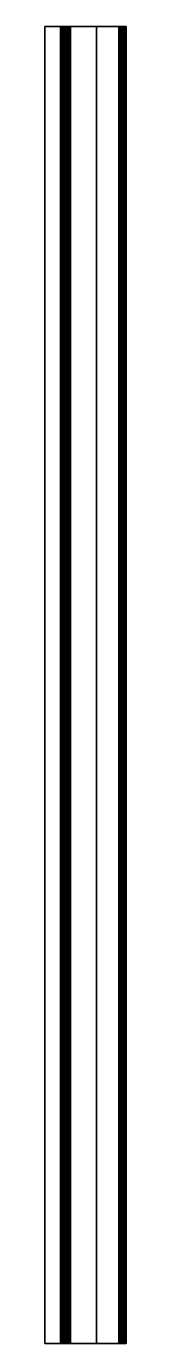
# Model space of a CAD drawing. Header units: inches. Extents: x 0 to 288, y -384 to 0.
# Drawn here: x 263.8 to 287.5, y -384 to 0 of the extents above.
import ezdxf

# ---------------------------------------------------------------- set-up
doc = ezdxf.new("R2010")
doc.units = ezdxf.units.IN
doc.header["$MEASUREMENT"] = 0
doc.layers.add('ACESSORIOS', color=252, linetype='CONTINUOUS')

msp = doc.modelspace()

# ---------------------------------------------------------------- linework, layer by layer
at = {"layer": 'ACESSORIOS'}
for points in [[(268.35, 0, -17.8), (268.35, 0, -19.29), (263.75, 0, -19.29), (263.75, 0, -17.8)], [(263.75, 0, -19.29), (263.75, 0, -17.8), (263.75, -384, -17.8), (263.75, -384, -19.29)], [(263.75, -384, -19.29), (268.35, -384, -19.29), (268.35, 0, -19.29), (263.75, 0, -19.29)], [(263.75, -384, -17.8), (268.35, -384, -17.8), (268.35, 0, -17.8), (263.75, 0, -17.8)], [(270.54, 0, -2.19), (269.05, 0, -2.19), (269.05, 0, -17.1), (270.54, 0, -17.1)], [(269.05, -384, -17.1), (269.05, -384, -2.19), (269.05, 0, -2.19), (269.05, 0, -17.1)], [(270.54, -384, -17.1), (270.54, -384, -2.19), (270.54, 0, -2.19), (270.54, 0, -17.1)], [(271.24, 0, -1.49), (285.32, 0, -1.48), (285.32, 0), (271.24, 0)], [(285.32, 0, -1.48), (271.24, 0, -1.49), (271.24, -384, -1.49), (285.32, -384, -1.48)], [(285.32, 0), (271.24, 0), (271.24, -384), (285.32, -384)], [(278.8, 0, -17.6), (285.32, 0, -17.6), (285.32, 0, -16.12), (278.8, 0, -16.11)], [(278.8, 0, -17.6), (278.8, 0, -16.11), (278.8, -384, -16.11), (278.8, -384, -17.6)], [(278.8, 0, -16.11), (285.32, 0, -16.12), (285.32, -384, -16.12), (278.8, -384, -16.11)], [(278.8, 0, -17.6), (285.32, 0, -17.6), (285.32, -384, -17.6), (278.8, -384, -17.6)], [(286.02, 0, -15.42), (287.5, 0, -15.42), (287.5, 0, -2.18), (286.02, 0, -2.18)], [(286.02, -384, -15.42), (286.02, -384, -2.18), (286.02, 0, -2.18), (286.02, 0, -15.42)], [(287.5, -384, -15.42), (287.5, -384, -2.18), (287.5, 0, -2.18), (287.5, 0, -15.42)], [(268.35, -384, -17.8), (268.35, -384, -19.29), (263.75, -384, -19.29), (263.75, -384, -17.8)], [(270.54, -384, -2.19), (269.05, -384, -2.19), (269.05, -384, -17.1), (270.54, -384, -17.1)], [(271.24, -384, -1.49), (285.32, -384, -1.48), (285.32, -384), (271.24, -384)], [(278.8, -384, -17.6), (285.32, -384, -17.6), (285.32, -384, -16.12), (278.8, -384, -16.11)], [(286.02, -384, -15.42), (287.5, -384, -15.42), (287.5, -384, -2.18), (286.02, -384, -2.18)]]:
    msp.add_3dface(points, dxfattribs=at)

# ---------------------------------------------------------------- meshes
mesh = msp.add_polymesh((2, 7), dxfattribs=at)
for k, corner in enumerate([(268.35, 0, -19.29), (268.92, 0, -19.21), (269.44, 0, -18.99), (269.9, 0, -18.65), (270.24, 0, -18.19), (270.46, 0, -17.67), (270.54, 0, -17.1), (268.35, 0, -17.8), (268.53, 0, -17.78), (268.7, 0, -17.71), (268.84, 0, -17.59), (268.96, 0, -17.45), (269.03, 0, -17.28), (269.05, 0, -17.1)]):
    mesh.set_mesh_vertex(divmod(k, 7), corner)
mesh = msp.add_polymesh((2, 7), dxfattribs=at)
for k, corner in enumerate([(268.35, 0, -19.29), (268.92, 0, -19.21), (269.44, 0, -18.99), (269.9, 0, -18.65), (270.24, 0, -18.19), (270.46, 0, -17.67), (270.54, 0, -17.1), (268.35, -384, -19.29), (268.92, -384, -19.21), (269.44, -384, -18.99), (269.9, -384, -18.65), (270.24, -384, -18.19), (270.46, -384, -17.67), (270.54, -384, -17.1)]):
    mesh.set_mesh_vertex(divmod(k, 7), corner)
mesh = msp.add_polymesh((2, 7), dxfattribs=at)
for k, corner in enumerate([(268.35, -384, -17.8), (268.53, -384, -17.78), (268.7, -384, -17.71), (268.84, -384, -17.59), (268.96, -384, -17.45), (269.03, -384, -17.28), (269.05, -384, -17.1), (268.35, 0, -17.8), (268.53, 0, -17.78), (268.7, 0, -17.71), (268.84, 0, -17.59), (268.96, 0, -17.45), (269.03, 0, -17.28), (269.05, 0, -17.1)]):
    mesh.set_mesh_vertex(divmod(k, 7), corner)
mesh = msp.add_polymesh((2, 7), dxfattribs=at)
for k, corner in enumerate([(271.24, 0, -1.49), (271.05, 0, -1.51), (270.89, 0, -1.58), (270.74, 0, -1.69), (270.63, 0, -1.84), (270.56, 0, -2), (270.54, 0, -2.19), (271.24, 0), (270.67, 0, -0.07), (270.14, 0, -0.29), (269.69, 0, -0.64), (269.34, 0, -1.09), (269.12, 0, -1.62), (269.05, 0, -2.19)]):
    mesh.set_mesh_vertex(divmod(k, 7), corner)
mesh = msp.add_polymesh((2, 7), dxfattribs=at)
for k, corner in enumerate([(271.24, -384), (270.67, -384, -0.07), (270.14, -384, -0.29), (269.69, -384, -0.64), (269.34, -384, -1.09), (269.12, -384, -1.62), (269.05, -384, -2.19), (271.24, 0), (270.67, 0, -0.07), (270.14, 0, -0.29), (269.69, 0, -0.64), (269.34, 0, -1.09), (269.12, 0, -1.62), (269.05, 0, -2.19)]):
    mesh.set_mesh_vertex(divmod(k, 7), corner)
mesh = msp.add_polymesh((2, 7), dxfattribs=at)
for k, corner in enumerate([(271.24, 0, -1.49), (271.05, 0, -1.51), (270.89, 0, -1.58), (270.74, 0, -1.69), (270.63, 0, -1.84), (270.56, 0, -2), (270.54, 0, -2.19), (271.24, -384, -1.49), (271.05, -384, -1.51), (270.89, -384, -1.58), (270.74, -384, -1.69), (270.63, -384, -1.84), (270.56, -384, -2), (270.54, -384, -2.19)]):
    mesh.set_mesh_vertex(divmod(k, 7), corner)
mesh = msp.add_polymesh((2, 7), dxfattribs=at)
for k, corner in enumerate([(286.02, 0, -2.18), (285.99, 0, -2), (285.92, 0, -1.84), (285.81, 0, -1.69), (285.67, 0, -1.58), (285.5, 0, -1.51), (285.32, 0, -1.48), (287.5, 0, -2.18), (287.43, 0, -1.62), (287.21, 0, -1.09), (286.86, 0, -0.64), (286.41, 0, -0.29), (285.88, 0, -0.07), (285.32, 0)]):
    mesh.set_mesh_vertex(divmod(k, 7), corner)
mesh = msp.add_polymesh((2, 7), dxfattribs=at)
for k, corner in enumerate([(286.02, 0, -15.42), (285.99, 0, -15.6), (285.92, 0, -15.77), (285.81, 0, -15.91), (285.67, 0, -16.02), (285.5, 0, -16.09), (285.32, 0, -16.12), (287.5, 0, -15.42), (287.43, 0, -15.98), (287.21, 0, -16.51), (286.86, 0, -16.96), (286.41, 0, -17.31), (285.88, 0, -17.53), (285.32, 0, -17.6)]):
    mesh.set_mesh_vertex(divmod(k, 7), corner)
mesh = msp.add_polymesh((2, 7), dxfattribs=at)
for k, corner in enumerate([(285.32, 0, -17.6), (285.88, 0, -17.53), (286.41, 0, -17.31), (286.86, 0, -16.96), (287.21, 0, -16.51), (287.43, 0, -15.98), (287.5, 0, -15.42), (285.32, -384, -17.6), (285.88, -384, -17.53), (286.41, -384, -17.31), (286.86, -384, -16.96), (287.21, -384, -16.51), (287.43, -384, -15.98), (287.5, -384, -15.42)]):
    mesh.set_mesh_vertex(divmod(k, 7), corner)
mesh = msp.add_polymesh((2, 7), dxfattribs=at)
for k, corner in enumerate([(285.32, -384, -16.12), (285.5, -384, -16.09), (285.67, -384, -16.02), (285.81, -384, -15.91), (285.92, -384, -15.77), (285.99, -384, -15.6), (286.02, -384, -15.42), (285.32, 0, -16.12), (285.5, 0, -16.09), (285.67, 0, -16.02), (285.81, 0, -15.91), (285.92, 0, -15.77), (285.99, 0, -15.6), (286.02, 0, -15.42)]):
    mesh.set_mesh_vertex(divmod(k, 7), corner)
mesh = msp.add_polymesh((2, 7), dxfattribs=at)
for k, corner in enumerate([(286.02, 0, -2.18), (285.99, 0, -2), (285.92, 0, -1.84), (285.81, 0, -1.69), (285.67, 0, -1.58), (285.5, 0, -1.51), (285.32, 0, -1.48), (286.02, -384, -2.18), (285.99, -384, -2), (285.92, -384, -1.84), (285.81, -384, -1.69), (285.67, -384, -1.58), (285.5, -384, -1.51), (285.32, -384, -1.48)]):
    mesh.set_mesh_vertex(divmod(k, 7), corner)
mesh = msp.add_polymesh((2, 7), dxfattribs=at)
for k, corner in enumerate([(287.5, -384, -2.18), (287.43, -384, -1.62), (287.21, -384, -1.09), (286.86, -384, -0.64), (286.41, -384, -0.29), (285.88, -384, -0.07), (285.32, -384), (287.5, 0, -2.18), (287.43, 0, -1.62), (287.21, 0, -1.09), (286.86, 0, -0.64), (286.41, 0, -0.29), (285.88, 0, -0.07), (285.32, 0)]):
    mesh.set_mesh_vertex(divmod(k, 7), corner)
mesh = msp.add_polymesh((2, 7), dxfattribs=at)
for k, corner in enumerate([(268.35, -384, -19.29), (268.92, -384, -19.21), (269.44, -384, -18.99), (269.9, -384, -18.65), (270.24, -384, -18.19), (270.46, -384, -17.67), (270.54, -384, -17.1), (268.35, -384, -17.8), (268.53, -384, -17.78), (268.7, -384, -17.71), (268.84, -384, -17.59), (268.96, -384, -17.45), (269.03, -384, -17.28), (269.05, -384, -17.1)]):
    mesh.set_mesh_vertex(divmod(k, 7), corner)
mesh = msp.add_polymesh((2, 7), dxfattribs=at)
for k, corner in enumerate([(271.24, -384, -1.49), (271.05, -384, -1.51), (270.89, -384, -1.58), (270.74, -384, -1.69), (270.63, -384, -1.84), (270.56, -384, -2), (270.54, -384, -2.19), (271.24, -384), (270.67, -384, -0.07), (270.14, -384, -0.29), (269.69, -384, -0.64), (269.34, -384, -1.09), (269.12, -384, -1.62), (269.05, -384, -2.19)]):
    mesh.set_mesh_vertex(divmod(k, 7), corner)
mesh = msp.add_polymesh((2, 7), dxfattribs=at)
for k, corner in enumerate([(286.02, -384, -2.18), (285.99, -384, -2), (285.92, -384, -1.84), (285.81, -384, -1.69), (285.67, -384, -1.58), (285.5, -384, -1.51), (285.32, -384, -1.48), (287.5, -384, -2.18), (287.43, -384, -1.62), (287.21, -384, -1.09), (286.86, -384, -0.64), (286.41, -384, -0.29), (285.88, -384, -0.07), (285.32, -384)]):
    mesh.set_mesh_vertex(divmod(k, 7), corner)
mesh = msp.add_polymesh((2, 7), dxfattribs=at)
for k, corner in enumerate([(286.02, -384, -15.42), (285.99, -384, -15.6), (285.92, -384, -15.77), (285.81, -384, -15.91), (285.67, -384, -16.02), (285.5, -384, -16.09), (285.32, -384, -16.12), (287.5, -384, -15.42), (287.43, -384, -15.98), (287.21, -384, -16.51), (286.86, -384, -16.96), (286.41, -384, -17.31), (285.88, -384, -17.53), (285.32, -384, -17.6)]):
    mesh.set_mesh_vertex(divmod(k, 7), corner)

doc.saveas('drawing.dxf')
